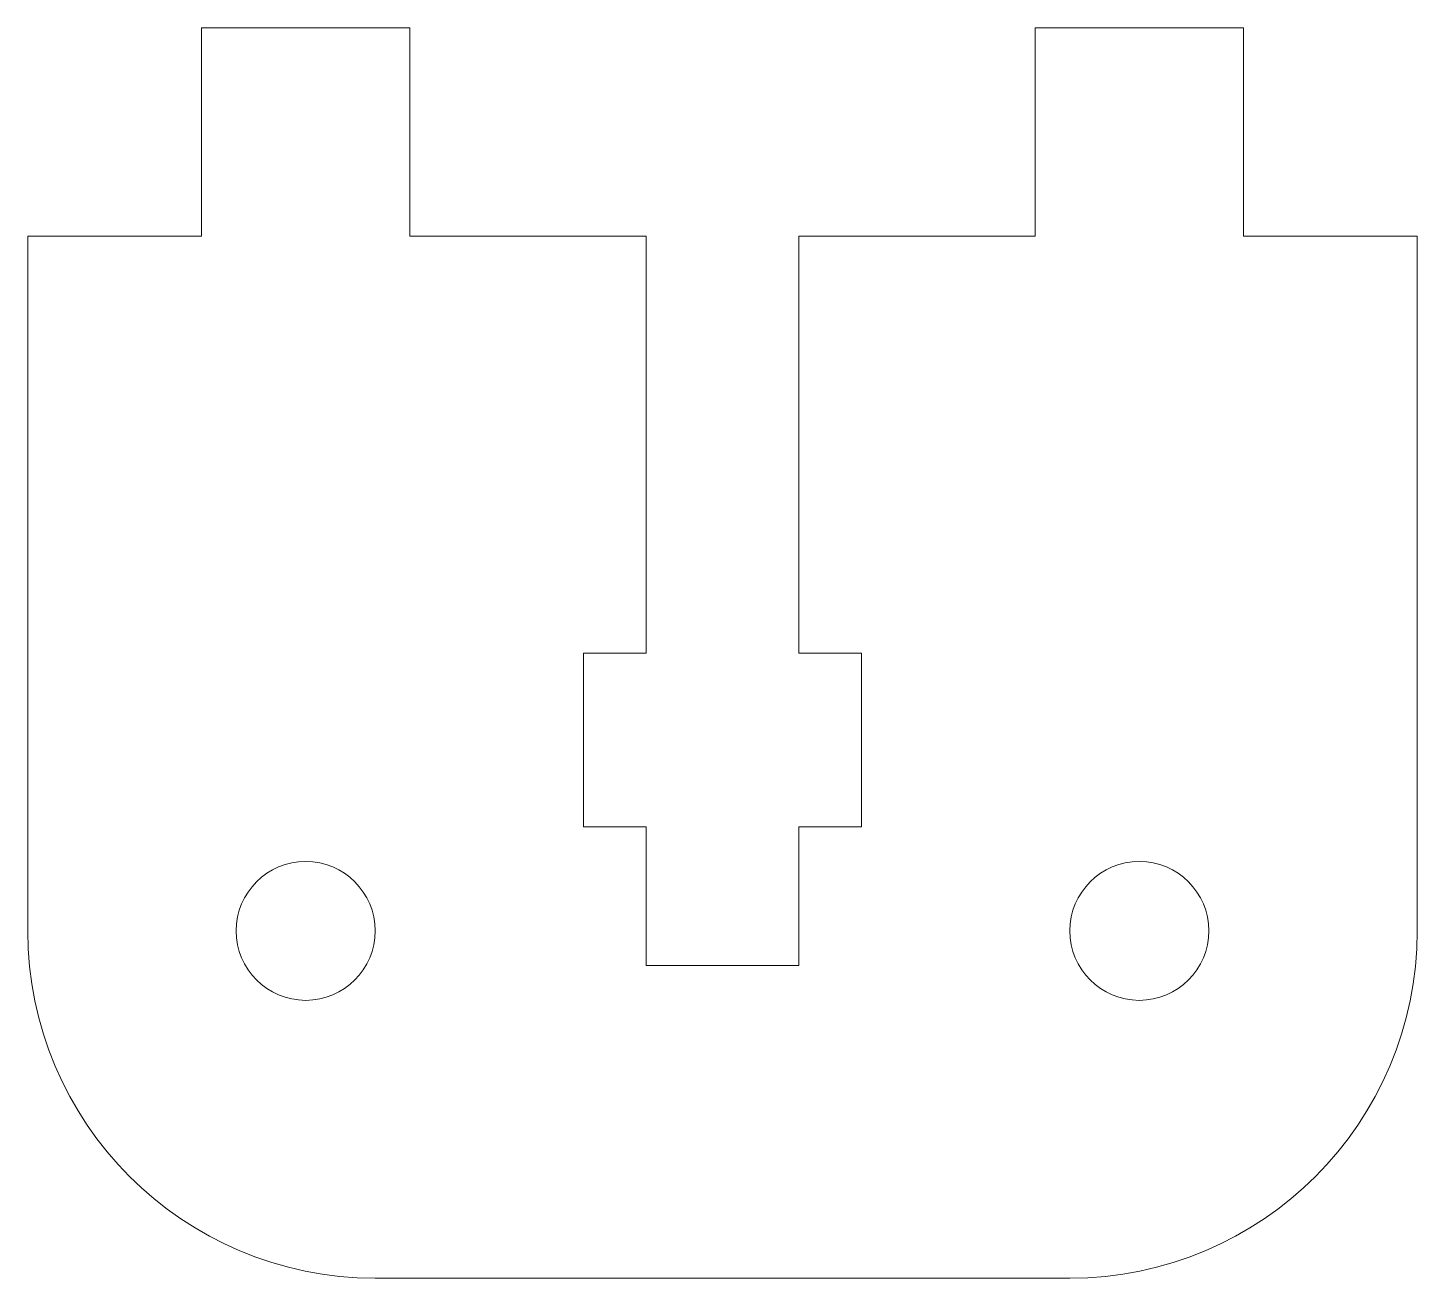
# Model space of a CAD drawing. Header units: millimetres. Extents: x 0 to 40, y 0 to 36.
import ezdxf

# ---------------------------------------------------------------- set-up
doc = ezdxf.new("R2010")
doc.units = ezdxf.units.MM

msp = doc.modelspace()

# ---------------------------------------------------------------- linework, layer by layer
at = {"color": 7, "linetype": 'Continuous', "lineweight": 15}
for p, q in [((5, 36), (5, 30)), ((5, 36), (11, 36)), ((11, 36), (11, 30)), ((29, 36), (29, 30)), ((29, 36), (35, 36)), ((35, 36), (35, 30)), ((0, 30), (0, 10)), ((5, 30), (0, 30)), ((17.8, 30), (11, 30)), ((17.8, 30), (17.8, 18)), ((22.2, 18), (22.2, 30)), ((29, 30), (22.2, 30)), ((40, 30), (35, 30)), ((40, 10), (40, 30)), ((17.8, 18), (16, 18)), ((16, 18), (16, 13)), ((24, 18), (22.2, 18)), ((24, 13), (24, 18)), ((16, 13), (17.8, 13)), ((17.8, 13), (17.8, 9)), ((22.2, 9), (22.2, 13)), ((22.2, 13), (24, 13)), ((17.8, 9), (22.2, 9)), ((10, 0), (30, 0))]:
    msp.add_line(p, q, dxfattribs=at)
for centre in [(32, 10), (8, 10)]:
    msp.add_circle(centre, 2, dxfattribs=at)
for centre, start, end in [((10, 10), 180, 270), ((30, 10), 270, 0)]:
    msp.add_arc(centre, 10, start, end, dxfattribs=at)

doc.saveas('drawing.dxf')
